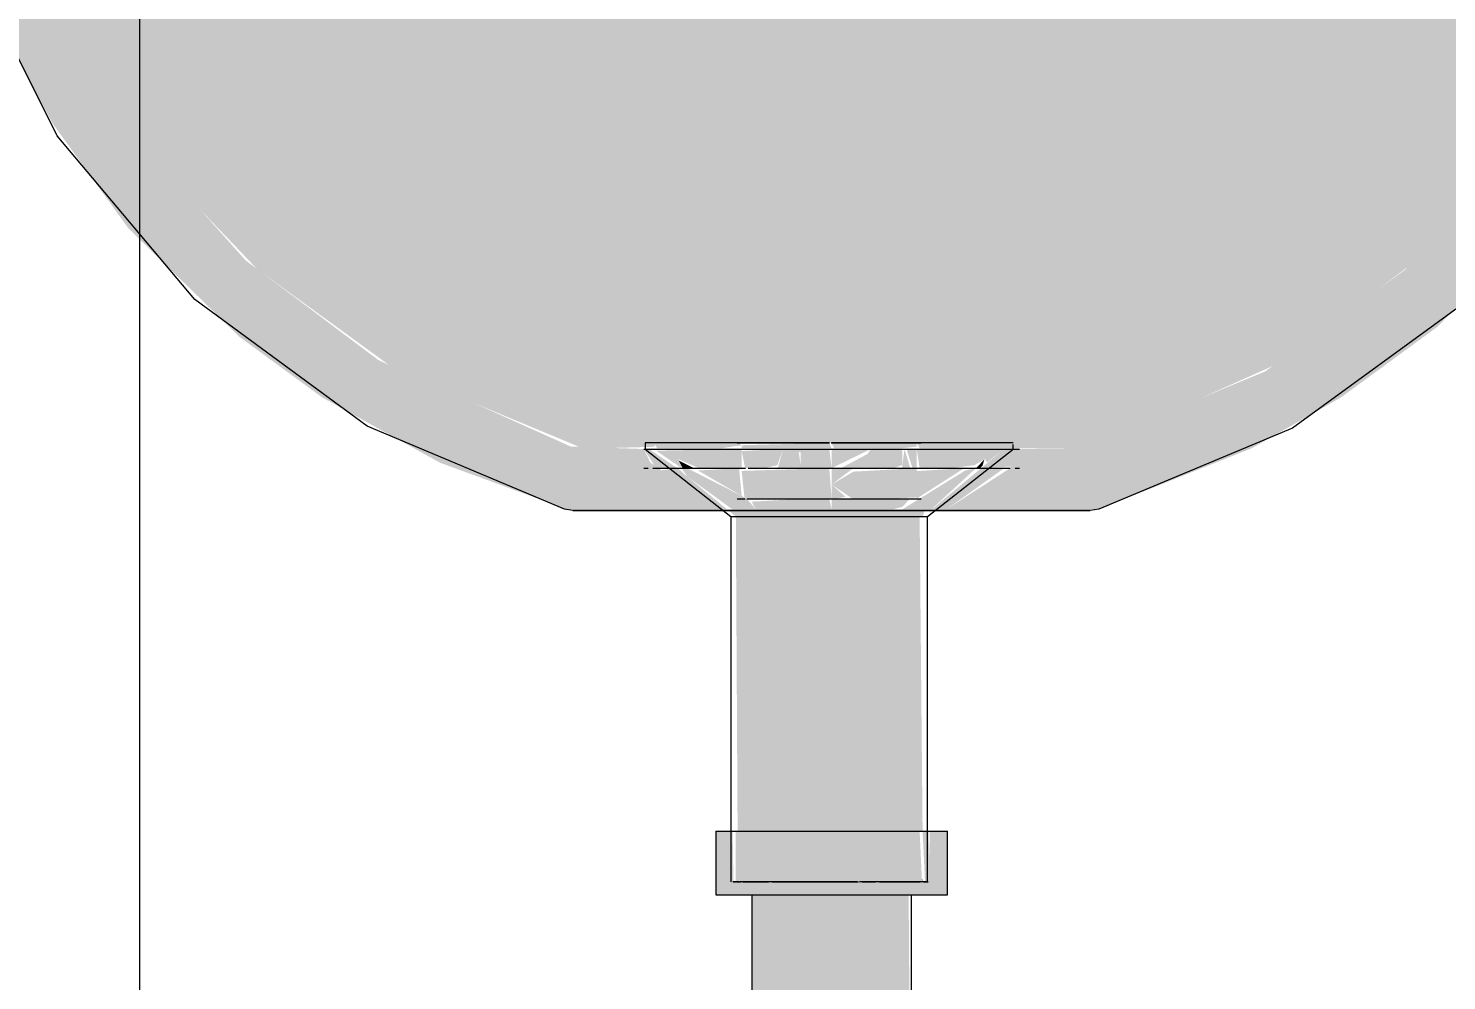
# Model space of a CAD drawing. Header units: metres. Extents: x 147 to 427, y -16 to 162.
# Drawn here: x 398.5367 to 398.7678, y 0.5834 to 0.7385 of the extents above; entities that cross this region are included whole.
import ezdxf

# ---------------------------------------------------------------- set-up
doc = ezdxf.new("R2010")
doc.units = ezdxf.units.M
for name, color, linetype, lineweight in [('A-ANNO-DIMS', 7, 'Continuous', 5), ('A-ANNO-DIMS-50', 7, 'Continuous', 5), ('P-SANR-FIXT', 7, 'Continuous', 5)]:
    doc.layers.add(name, color=color, linetype=linetype, lineweight=lineweight)
doc.styles.add('Century Gothic_1', font='GOTHIC.TTF', dxfattribs={"height": 0.075})
doc.dimstyles.new('Setores_1_5', dxfattribs={"dimscale": 0.3048, "dimtxt": 0.078313, "dimasz": 0.520833, "dimexe": 0.393701, "dimexo": 0.246063, "dimgap": 0.287073, "dimtad": 1, "dimrnd": 0.01, "dimzin": 0, "dimdsep": 46, "dimtxsty": 'Century Gothic_1', "dimblk1": 'OBLIQUE', "dimblk2": 'OBLIQUE', "dimsah": 1, "dimcen": 0.09, "dimazin": 0, "dimtfac": 1, "dimtdec": 4, "dimtix": 1, "dimtmove": 0, "dimatfit": 3, "dimfxl": 1, "dimtvp": 1, "dimtolj": 1, "dimtzin": 0, "dimarcsym": 2})

# ---------------------------------------------------------------- blocks, each defined once
blk = doc.blocks.new('USO_ESG_Cuba lavatório redonda - Uso geral-3627488-HH')
at = {"layer": 'P-SANR-FIXT', "true_color": 0xf4f2f0, "transparency": 33554598}
for points in [[(-154.55572, 0.67012), (-154.54694, 0.67037), (-154.54661, 0.671), (-154.51802, 0.671), (-154.51802, 0.78669), (-154.6562, 0.78669), (-154.65365, 0.76625), (-154.6449, 0.7425), (-154.63077, 0.71932), (-154.61163, 0.69931), (-154.58873, 0.68266), (-154.55858, 0.67012), (-154.55678, 0.67012)], [(-154.4896, 0.67012), (-154.47617, 0.67012), (-154.44456, 0.68422), (-154.42212, 0.70118), (-154.40451, 0.72057), (-154.3911, 0.74263), (-154.38185, 0.7694), (-154.37985, 0.78669), (-154.51802, 0.78669), (-154.51802, 0.671), (-154.48988, 0.671), (-154.48988, 0.67012)], [(-154.54726, 0.66019), (-154.53676, 0.66019), (-154.54758, 0.66783), (-154.54862, 0.67), (-154.56053, 0.67041), (-154.59181, 0.68445), (-154.61349, 0.70071), (-154.63213, 0.72155), (-154.64494, 0.74263), (-154.6542, 0.7694), (-154.6562, 0.78556), (-154.66603, 0.78556), (-154.66273, 0.7715), (-154.65937, 0.76558), (-154.65794, 0.76139), (-154.65739, 0.75111), (-154.65735, 0.74591), (-154.6449, 0.72295), (-154.63258, 0.70591), (-154.61448, 0.68825), (-154.60105, 0.67842), (-154.5818, 0.66776), (-154.56113, 0.66019), (-154.54775, 0.66019)], [(-154.49929, 0.66019), (-154.4745, 0.66019), (-154.44958, 0.67012), (-154.435, 0.67842), (-154.41928, 0.68993), (-154.40039, 0.70963), (-154.38771, 0.72859), (-154.37865, 0.746), (-154.37002, 0.78556), (-154.37998, 0.78556), (-154.3824, 0.76625), (-154.3927, 0.73996), (-154.40527, 0.71932), (-154.42467, 0.69912), (-154.44734, 0.68266), (-154.47747, 0.67012), (-154.48742, 0.67), (-154.48892, 0.66689), (-154.49626, 0.66215)], [(-154.53603, 0.67012), (-154.53268, 0.67062), (-154.5332, 0.671), (-154.54694, 0.671), (-154.54645, 0.67012), (-154.53895, 0.67012)], [(-154.53268, 0.67012), (-154.51802, 0.67012), (-154.5184, 0.671), (-154.53268, 0.67062)], [(-154.50669, 0.67012), (-154.50416, 0.67038), (-154.50416, 0.671), (-154.51802, 0.67096), (-154.51761, 0.67012), (-154.50714, 0.67012)], [(-154.50077, 0.67012), (-154.48988, 0.67012), (-154.48988, 0.671), (-154.50416, 0.671), (-154.50368, 0.67012), (-154.50185, 0.67012)], [(-154.54567, 0.66689), (-154.54318, 0.66689), (-154.54775, 0.67), (-154.54862, 0.67), (-154.54661, 0.66689)], [(-154.53814, 0.66689), (-154.53268, 0.66689), (-154.5327, 0.67), (-154.54661, 0.66973), (-154.54245, 0.66689), (-154.54294, 0.66834), (-154.53966, 0.66689), (-154.5387, 0.66689)], [(-154.54045, 0.66689), (-154.54295, 0.66814), (-154.54229, 0.66689), (-154.54149, 0.66689)], [(-154.49848, 0.66689), (-154.49477, 0.66737), (-154.493, 0.6684), (-154.49271, 0.66779), (-154.48989, 0.67), (-154.50416, 0.67), (-154.50368, 0.66689), (-154.49914, 0.66689)], [(-154.49386, 0.66689), (-154.49346, 0.66724), (-154.4931, 0.66834), (-154.49448, 0.66689), (-154.49392, 0.66689)], [(-154.49366, 0.66689), (-154.48879, 0.66716), (-154.48742, 0.67), (-154.49006, 0.66986), (-154.49357, 0.66696)], [(-154.53676, 0.66019), (-154.53508, 0.66019), (-154.54318, 0.66689), (-154.54644, 0.66644), (-154.53895, 0.66161)], [(-154.53361, 0.66019), (-154.53034, 0.66019), (-154.53179, 0.66182), (-154.53268, 0.66238), (-154.54157, 0.66689), (-154.54239, 0.66672), (-154.54149, 0.66549), (-154.53421, 0.66019), (-154.53399, 0.66019)], [(-154.52965, 0.66182), (-154.51802, 0.66182), (-154.5184, 0.66689), (-154.53268, 0.66644), (-154.53223, 0.66212), (-154.53106, 0.66182), (-154.5298, 0.66182)], [(-154.51114, 0.66182), (-154.50416, 0.66212), (-154.50416, 0.66689), (-154.51448, 0.66632), (-154.51802, 0.66422), (-154.51448, 0.66182), (-154.51162, 0.66182)], [(-154.50176, 0.66019), (-154.49448, 0.66689), (-154.49626, 0.6665), (-154.50648, 0.66019), (-154.50184, 0.66019)], [(-154.49929, 0.66019), (-154.48989, 0.66689), (-154.49383, 0.66674), (-154.50169, 0.66019), (-154.4999, 0.66019)]]:
    blk.add_hatch(color=7, dxfattribs=at).paths.add_polyline_path(points)
h = blk.add_hatch(color=7, dxfattribs=at)
h.paths.add_polyline_path([(-154.52594, 0.67), (-154.52306, 0.66738), (-154.5234, 0.66957), (-154.52567, 0.66995)])
h.paths.add_polyline_path([(-154.52891, 0.66689), (-154.52685, 0.66738), (-154.52594, 0.67), (-154.53268, 0.66968), (-154.53211, 0.66689), (-154.52961, 0.66689)])
h = blk.add_hatch(color=7, dxfattribs=at)
h.paths.add_polyline_path([(-154.52594, 0.67), (-154.52306, 0.66945), (-154.52306, 0.66738), (-154.52567, 0.66975)])
h.paths.add_polyline_path([(-154.5227, 0.66689), (-154.51802, 0.66689), (-154.5184, 0.67), (-154.52594, 0.67), (-154.52678, 0.66689), (-154.5228, 0.66689)])
h = blk.add_hatch(color=7, dxfattribs=at)
h.paths.add_polyline_path([(-154.51802, 0.66689), (-154.51162, 0.67), (-154.51802, 0.67), (-154.51802, 0.66783)])
h.paths.add_polyline_path([(-154.50655, 0.66689), (-154.50519, 0.66689), (-154.50615, 0.67), (-154.50648, 0.66742)])
h.paths.add_polyline_path([(-154.49379, 0.66689), (-154.49351, 0.66711), (-154.49374, 0.66693)])
h = blk.add_hatch(color=7, dxfattribs=at)
h.paths.add_polyline_path([(-154.50789, 0.66689), (-154.50648, 0.66742), (-154.50648, 0.67), (-154.51162, 0.67), (-154.51218, 0.66918), (-154.51651, 0.66689), (-154.50857, 0.66689)])
h.paths.add_polyline_path([(-154.50416, 0.66689), (-154.50416, 0.67), (-154.50582, 0.67), (-154.50484, 0.66689)])
h = blk.add_hatch(color=7, dxfattribs=at)
h.paths.add_polyline_path([(-154.53034, 0.66019), (-154.51802, 0.66019), (-154.5184, 0.66182), (-154.5238, 0.66182), (-154.52391, 0.66182), (-154.53106, 0.66143)])
h.paths.add_polyline_path([(-154.53268, 0.66238), (-154.5331, 0.66689), (-154.53979, 0.6665), (-154.53284, 0.66248)])
h.paths.add_polyline_path([(-154.5421, 0.66599), (-154.54305, 0.66689), (-154.54305, 0.66679), (-154.54211, 0.66601)])
h = blk.add_hatch(color=7, dxfattribs=at)
h.paths.add_polyline_path([(-154.50794, 0.66019), (-154.50648, 0.66058), (-154.50536, 0.66182), (-154.51802, 0.66182), (-154.51802, 0.66019), (-154.50856, 0.66019)])
h.paths.add_polyline_path([(-154.50416, 0.66193), (-154.49639, 0.66689), (-154.50416, 0.6664), (-154.50416, 0.66195)])
h = blk.add_hatch(color=7, dxfattribs=at)
h.paths.add_polyline_path([(-154.51802, 0.66422), (-154.51448, 0.66689), (-154.51802, 0.66689)])
h.paths.add_polyline_path([(-154.51802, 0.66182), (-154.51574, 0.6622), (-154.51802, 0.66422)])
at = {"layer": 'P-SANR-FIXT', "true_color": 0xf4f4f4, "transparency": 33554598}
for points in [[(-154.50648, 0.659), (-154.5032, 0.659), (-154.50286, 0.66), (-154.53484, 0.66), (-154.53361, 0.659), (-154.50714, 0.659)], [(-154.50849, 0.60779), (-154.5032, 0.60779), (-154.50368, 0.659), (-154.53363, 0.659), (-154.53334, 0.60779), (-154.50881, 0.60779)], [(-154.50329, 0.5995), (-154.5032, 0.59956), (-154.50329, 0.60013)]]:
    blk.add_hatch(color=7, dxfattribs=at).paths.add_polyline_path(points)
at = {"layer": 'P-SANR-FIXT', "color": 253, "true_color": 0x9e9d9c}
for p, q in [((-154.54842, 0.671), (-154.54842, 0.67)), ((-154.54696, 0.671), (-154.54838, 0.671)), ((-154.54694, 0.671), (-154.54838, 0.671)), ((-154.5184, 0.671), (-154.54694, 0.671)), ((-154.48842, 0.671), (-154.518, 0.671)), ((-154.48842, 0.671), (-154.48987, 0.671)), ((-154.48842, 0.67), (-154.48842, 0.67072)), ((-154.54862, 0.67), (-154.53619, 0.67)), ((-154.54842, 0.67), (-154.53594, 0.66019)), ((-154.54842, 0.67), (-154.54694, 0.67)), ((-154.54694, 0.67), (-154.5184, 0.67)), ((-154.53596, 0.67), (-154.51802, 0.67)), ((-154.51802, 0.67), (-154.50272, 0.67)), ((-154.518, 0.67), (-154.48988, 0.67)), ((-154.50272, 0.67), (-154.48742, 0.67)), ((-154.5009, 0.66019), (-154.48842, 0.67)), ((-154.48981, 0.67), (-154.48842, 0.67)), ((-154.4898, 0.67), (-154.48842, 0.67)), ((-154.54862, 0.66689), (-154.54792, 0.66689)), ((-154.54713, 0.66689), (-154.53207, 0.66689)), ((-154.54713, 0.66689), (-154.54431, 0.66689)), ((-154.53163, 0.66689), (-154.51802, 0.66689)), ((-154.51802, 0.66689), (-154.48892, 0.66689)), ((-154.4924, 0.66689), (-154.48892, 0.66689)), ((-154.48813, 0.66689), (-154.48742, 0.66689)), ((-154.48813, 0.66689), (-154.48742, 0.66689)), ((-154.53484, 0.66), (-154.53583, 0.66)), ((-154.49959, 0.66), (-154.50199, 0.66))]:
    blk.add_line(p, q, dxfattribs=at)
at = {"layer": 'P-SANR-FIXT', "color": 254, "true_color": 0xd5d5d5}
for p, q in [((-154.53607, 0.671), (-154.54695, 0.671)), ((-154.53302, 0.671), (-154.53604, 0.671)), ((-154.53342, 0.671), (-154.53268, 0.671)), ((-154.53265, 0.671), (-154.51845, 0.671)), ((-154.53179, 0.671), (-154.51834, 0.671)), ((-154.51807, 0.671), (-154.50342, 0.671)), ((-154.51795, 0.671), (-154.50416, 0.671)), ((-154.5008, 0.671), (-154.50382, 0.671)), ((-154.48989, 0.671), (-154.50075, 0.671)), ((-154.54159, 0.66689), (-154.53955, 0.66689)), ((-154.53885, 0.66689), (-154.53443, 0.66689)), ((-154.53341, 0.66689), (-154.53283, 0.66689)), ((-154.50334, 0.66689), (-154.49446, 0.66689)), ((-154.53065, 0.66182), (-154.53185, 0.66182)), ((-154.53037, 0.66182), (-154.53147, 0.66182)), ((-154.50624, 0.66182), (-154.53033, 0.66182)), ((-154.52306, 0.66182), (-154.53008, 0.66182)), ((-154.50594, 0.66182), (-154.52306, 0.66182)), ((-154.50524, 0.66182), (-154.50611, 0.66182)), ((-154.50425, 0.66182), (-154.50579, 0.66182)), ((-154.50396, 0.66182), (-154.50505, 0.66182)), ((-154.53406, 0.659), (-154.53201, 0.659)), ((-154.53193, 0.659), (-154.53038, 0.659)), ((-154.53023, 0.659), (-154.52844, 0.659)), ((-154.52835, 0.659), (-154.51116, 0.659)), ((-154.51112, 0.659), (-154.50374, 0.659)), ((-154.52883, 0.5995), (-154.53118, 0.5995)), ((-154.5273, 0.5995), (-154.52813, 0.5995)), ((-154.51455, 0.5995), (-154.52069, 0.5995)), ((-154.50408, 0.5995), (-154.50919, 0.5995))]:
    blk.add_line(p, q, dxfattribs=at)
at = {"layer": 'P-SANR-FIXT', "color": 254, "true_color": 0xe9e9e9}
for p, q in [((-154.52788, 0.671), (-154.53207, 0.671)), ((-154.51844, 0.671), (-154.52767, 0.671)), ((-154.5093, 0.671), (-154.518, 0.671)), ((-154.50559, 0.671), (-154.50913, 0.671)), ((-154.50382, 0.671), (-154.50528, 0.671)), ((-154.5471, 0.67), (-154.54396, 0.67)), ((-154.54695, 0.67), (-154.54486, 0.67)), ((-154.54454, 0.67), (-154.54139, 0.67)), ((-154.54363, 0.67), (-154.54037, 0.67)), ((-154.5411, 0.67), (-154.53607, 0.67)), ((-154.53966, 0.67), (-154.53272, 0.67)), ((-154.53604, 0.67), (-154.53302, 0.67)), ((-154.50371, 0.67), (-154.49568, 0.67)), ((-154.50346, 0.67), (-154.5008, 0.67)), ((-154.50075, 0.67), (-154.4946, 0.67)), ((-154.49518, 0.67), (-154.48964, 0.67)), ((-154.49414, 0.67), (-154.48989, 0.67)), ((-154.53163, 0.66689), (-154.52724, 0.66689)), ((-154.52546, 0.66689), (-154.51878, 0.66689)), ((-154.51866, 0.66689), (-154.51802, 0.66689)), ((-154.51729, 0.66689), (-154.51123, 0.66689)), ((-154.51116, 0.66689), (-154.51026, 0.66689)), ((-154.5081, 0.66689), (-154.50476, 0.66689)), ((-154.50442, 0.66689), (-154.50377, 0.66689)), ((-154.53318, 0.5995), (-154.53414, 0.5995)), ((-154.53212, 0.5995), (-154.53256, 0.5995)), ((-154.53128, 0.5995), (-154.5318, 0.5995)), ((-154.52421, 0.5995), (-154.52718, 0.5995)), ((-154.52137, 0.5995), (-154.52337, 0.5995)), ((-154.51388, 0.5995), (-154.51455, 0.5995)), ((-154.51133, 0.5995), (-154.51334, 0.5995)), ((-154.50919, 0.5995), (-154.51048, 0.5995))]:
    blk.add_line(p, q, dxfattribs=at)
at = {"layer": 'P-SANR-FIXT', "color": 7, "true_color": 0xf0f0f0}
for p, q in [((-154.53207, 0.67), (-154.5303, 0.67)), ((-154.53175, 0.67), (-154.52994, 0.67)), ((-154.52968, 0.67), (-154.52812, 0.67)), ((-154.52931, 0.67), (-154.52773, 0.67)), ((-154.52767, 0.67), (-154.52589, 0.67)), ((-154.52727, 0.67), (-154.52594, 0.67)), ((-154.52564, 0.67), (-154.52361, 0.67)), ((-154.52526, 0.67), (-154.52333, 0.67)), ((-154.52336, 0.67), (-154.52066, 0.67)), ((-154.5231, 0.67), (-154.52054, 0.67)), ((-154.52032, 0.67), (-154.51844, 0.67)), ((-154.52023, 0.67), (-154.5184, 0.67)), ((-154.51733, 0.67), (-154.51476, 0.67)), ((-154.51727, 0.67), (-154.51455, 0.67)), ((-154.51445, 0.67), (-154.5119, 0.67)), ((-154.51422, 0.67), (-154.51154, 0.67)), ((-154.51159, 0.67), (-154.5101, 0.67)), ((-154.51122, 0.67), (-154.50951, 0.67)), ((-154.50956, 0.67), (-154.50798, 0.67)), ((-154.50913, 0.67), (-154.50759, 0.67)), ((-154.50773, 0.67), (-154.50605, 0.67)), ((-154.50735, 0.67), (-154.50572, 0.67)), ((-154.50572, 0.67), (-154.50409, 0.67)), ((-154.5054, 0.67), (-154.50382, 0.67))]:
    blk.add_line(p, q, dxfattribs=at)
at = {"layer": 'P-SANR-FIXT', "color": 254, "true_color": 0xd5d4d3}
for p, q in [((-154.54365, 0.66689), (-154.54159, 0.66689)), ((-154.49446, 0.66689), (-154.49271, 0.66689)), ((-154.53268, 0.66182), (-154.53342, 0.66182)), ((-154.53213, 0.66182), (-154.53268, 0.66182)), ((-154.50345, 0.66182), (-154.50396, 0.66182)), ((-154.53303, 0.66), (-154.53484, 0.66)), ((-154.53106, 0.66), (-154.53254, 0.66)), ((-154.52304, 0.66), (-154.53023, 0.66)), ((-154.51802, 0.66), (-154.5228, 0.66)), ((-154.51325, 0.66), (-154.51802, 0.66)), ((-154.50808, 0.66), (-154.51311, 0.66)), ((-154.50547, 0.66), (-154.50758, 0.66)), ((-154.50335, 0.66), (-154.50499, 0.66))]:
    blk.add_line(p, q, dxfattribs=at)
at = {"layer": 'P-SANR-FIXT', "color": 254, "true_color": 0xe9e7e6}
blk.add_line((-154.53172, 0.66182), (-154.53179, 0.66182), dxfattribs=at)
at = {"layer": 'P-SANR-FIXT'}
for p, q in [((-154.56017, 0.66), (-154.56155, 0.66019)), ((-154.51802, 0.66), (-154.53646, 0.66)), ((-154.53594, 0.66019), (-154.53442, 0.659)), ((-154.53442, 0.659), (-154.53442, 0.60779)), ((-154.53442, 0.659), (-154.53363, 0.659)), ((-154.53363, 0.659), (-154.50242, 0.659)), ((-154.49959, 0.66), (-154.51802, 0.66)), ((-154.50242, 0.659), (-154.5009, 0.66019)), ((-154.50242, 0.60779), (-154.50242, 0.659)), ((-154.4745, 0.66019), (-154.47588, 0.66))]:
    blk.add_line(p, q, dxfattribs=at)
at = {"layer": 'P-SANR-FIXT', "color": 253, "true_color": 0x9e9e9e}
for p, q in [((-154.53314, 0.66), (-154.53499, 0.66)), ((-154.53106, 0.66), (-154.53266, 0.66)), ((-154.52305, 0.66), (-154.5303, 0.66)), ((-154.51802, 0.66), (-154.5228, 0.66)), ((-154.51325, 0.66), (-154.51802, 0.66)), ((-154.50881, 0.66), (-154.5131, 0.66)), ((-154.50802, 0.66), (-154.50881, 0.66)), ((-154.50542, 0.66), (-154.5075, 0.66)), ((-154.50323, 0.66), (-154.50499, 0.66)), ((-154.50206, 0.66), (-154.50219, 0.66)), ((-154.53442, 0.60779), (-154.53442, 0.5995)), ((-154.50242, 0.5995), (-154.50242, 0.60779)), ((-154.53315, 0.5995), (-154.53363, 0.5995)), ((-154.5324, 0.5995), (-154.53298, 0.5995)), ((-154.514, 0.5995), (-154.53217, 0.5995)), ((-154.50448, 0.5995), (-154.51346, 0.5995)), ((-154.50259, 0.5995), (-154.50416, 0.5995))]:
    blk.add_line(p, q, dxfattribs=at)
at = {"layer": 'P-SANR-FIXT', "flags": 128}
for points in [[(-154.56155, 0.66019), (-154.59369, 0.6737), (-154.62176, 0.69437), (-154.64422, 0.72103), (-154.65979, 0.75222), (-154.66755, 0.78556)], [(-154.36849, 0.78556), (-154.37647, 0.75163), (-154.39218, 0.72051), (-154.41475, 0.69393), (-154.44291, 0.67339), (-154.4745, 0.66019)], [(-154.53646, 0.66), (-154.55066, 0.66), (-154.55894, 0.66), (-154.56017, 0.66)], [(-154.56017, 0.66), (-154.5561, 0.66), (-154.54469, 0.66), (-154.52813, 0.66), (-154.51802, 0.66)], [(-154.51802, 0.66), (-154.49996, 0.66), (-154.48539, 0.66), (-154.47711, 0.66), (-154.47588, 0.66)], [(-154.47588, 0.66), (-154.47995, 0.66), (-154.49136, 0.66), (-154.49959, 0.66)]]:
    blk.add_lwpolyline(points, dxfattribs=at)
blk = doc.blocks.new('USO_ESG_Sifão de Uso Geral - Sifão para lavatório-3627490-HH')
at = {"layer": 'P-SANR-FIXT', "true_color": 0xf4f4f4, "transparency": 33554598}
for points in [[(-154.50368, 0.59741), (-154.49914, 0.59741), (-154.49914, 0.60779), (-154.50202, 0.60779), (-154.50222, 0.5995), (-154.53402, 0.5995), (-154.53415, 0.60779), (-154.53691, 0.60779), (-154.53691, 0.59741), (-154.50392, 0.59741)], [(-154.51957, 0.5995), (-154.50329, 0.5995), (-154.50368, 0.60779), (-154.53363, 0.60779), (-154.53363, 0.5995), (-154.52069, 0.5995)], [(-154.50866, 0.53512), (-154.50502, 0.53512), (-154.50547, 0.59741), (-154.53102, 0.59741), (-154.53058, 0.53512), (-154.50883, 0.53512)]]:
    blk.add_hatch(color=7, dxfattribs=at).paths.add_polyline_path(points)
h = blk.add_hatch(color=7, dxfattribs=at)
h.paths.add_polyline_path([(-154.50222, 0.5995), (-154.50202, 0.5995), (-154.50222, 0.60779), (-154.5032, 0.60779), (-154.5028, 0.5995)])
h.paths.add_polyline_path([(-154.53387, 0.5995), (-154.53363, 0.5995), (-154.53402, 0.5995)])
at = {"layer": 'P-SANR-FIXT'}
for p, q in [((-154.53691, 0.60779), (-154.53691, 0.59741)), ((-154.53691, 0.60779), (-154.49914, 0.60779)), ((-154.49914, 0.59741), (-154.49914, 0.60779)), ((-154.53691, 0.59741), (-154.49914, 0.59741)), ((-154.53102, 0.59741), (-154.53102, 0.53512)), ((-154.50502, 0.53512), (-154.50502, 0.59741))]:
    blk.add_line(p, q, dxfattribs=at)
at = {"layer": 'P-SANR-FIXT', "color": 253, "true_color": 0x9e9e9e}
for p, q in [((-154.53691, 0.60779), (-154.53548, 0.60779)), ((-154.53118, 0.60779), (-154.52828, 0.60779)), ((-154.5217, 0.60779), (-154.51802, 0.60779)), ((-154.51802, 0.60779), (-154.51546, 0.60779)), ((-154.51049, 0.60779), (-154.50467, 0.60779)), ((-154.50304, 0.60779), (-154.50202, 0.60779)), ((-154.50238, 0.60779), (-154.50202, 0.60779)), ((-154.50057, 0.60779), (-154.49914, 0.60779)), ((-154.53118, 0.5995), (-154.52828, 0.5995)), ((-154.5217, 0.5995), (-154.51546, 0.5995)), ((-154.51021, 0.5995), (-154.50467, 0.5995)), ((-154.50304, 0.5995), (-154.50227, 0.5995)), ((-154.50203, 0.5995), (-154.50202, 0.5995)), ((-154.50203, 0.5995), (-154.50202, 0.5995)), ((-154.53691, 0.59741), (-154.53138, 0.59741)), ((-154.53102, 0.59741), (-154.52472, 0.59741)), ((-154.52452, 0.59741), (-154.52139, 0.59741)), ((-154.52136, 0.59741), (-154.51468, 0.59741)), ((-154.51466, 0.59741), (-154.51152, 0.59741)), ((-154.51133, 0.59741), (-154.50502, 0.59741)), ((-154.50467, 0.59741), (-154.49914, 0.59741))]:
    blk.add_line(p, q, dxfattribs=at)
at = {"layer": 'P-SANR-FIXT', "color": 254, "true_color": 0xe9e9e9}
for p, q in [((-154.53373, 0.60779), (-154.53194, 0.60779)), ((-154.53192, 0.60779), (-154.53018, 0.60779)), ((-154.52968, 0.60779), (-154.52852, 0.60779)), ((-154.52815, 0.60779), (-154.52706, 0.60779)), ((-154.52525, 0.60779), (-154.52307, 0.60779)), ((-154.52261, 0.60779), (-154.52171, 0.60779)), ((-154.52115, 0.60779), (-154.51974, 0.60779)), ((-154.51926, 0.60779), (-154.51635, 0.60779)), ((-154.51588, 0.60779), (-154.5149, 0.60779)), ((-154.51434, 0.60779), (-154.51302, 0.60779)), ((-154.51267, 0.60779), (-154.5108, 0.60779)), ((-154.51025, 0.60779), (-154.50828, 0.60779)), ((-154.50753, 0.60779), (-154.50636, 0.60779)), ((-154.50589, 0.60779), (-154.50467, 0.60779))]:
    blk.add_line(p, q, dxfattribs=at)
at = {"layer": 'P-SANR-FIXT', "color": 254, "true_color": 0xd5d5d5}
for p, q in [((-154.53367, 0.60779), (-154.5328, 0.60779)), ((-154.53367, 0.60779), (-154.5328, 0.60779)), ((-154.53248, 0.60779), (-154.53118, 0.60779)), ((-154.53248, 0.60779), (-154.53038, 0.60779)), ((-154.52934, 0.60779), (-154.52828, 0.60779)), ((-154.52794, 0.60779), (-154.52638, 0.60779)), ((-154.52786, 0.60779), (-154.52638, 0.60779)), ((-154.52518, 0.60779), (-154.52304, 0.60779)), ((-154.52518, 0.60779), (-154.52304, 0.60779)), ((-154.52259, 0.60779), (-154.52176, 0.60779)), ((-154.52259, 0.60779), (-154.51973, 0.60779)), ((-154.51926, 0.60779), (-154.51635, 0.60779)), ((-154.51588, 0.60779), (-154.51304, 0.60779)), ((-154.51546, 0.60779), (-154.51304, 0.60779)), ((-154.5127, 0.60779), (-154.51087, 0.60779)), ((-154.5127, 0.60779), (-154.51087, 0.60779)), ((-154.51034, 0.60779), (-154.50847, 0.60779)), ((-154.50777, 0.60779), (-154.50671, 0.60779)), ((-154.50571, 0.60779), (-154.50357, 0.60779)), ((-154.50467, 0.60779), (-154.50357, 0.60779)), ((-154.50208, 0.60779), (-154.50091, 0.60779)), ((-154.53399, 0.5995), (-154.53367, 0.5995)), ((-154.53399, 0.5995), (-154.53367, 0.5995)), ((-154.5335, 0.5995), (-154.5328, 0.5995)), ((-154.5335, 0.5995), (-154.5328, 0.5995)), ((-154.53248, 0.5995), (-154.53162, 0.5995)), ((-154.53248, 0.5995), (-154.52992, 0.5995)), ((-154.52934, 0.5995), (-154.52828, 0.5995)), ((-154.52769, 0.5995), (-154.52176, 0.5995)), ((-154.52769, 0.5995), (-154.51363, 0.5995)), ((-154.51546, 0.5995), (-154.51363, 0.5995)), ((-154.51304, 0.5995), (-154.51087, 0.5995)), ((-154.51304, 0.5995), (-154.51087, 0.5995)), ((-154.51021, 0.5995), (-154.50671, 0.5995)), ((-154.50629, 0.5995), (-154.50357, 0.5995)), ((-154.50467, 0.5995), (-154.50357, 0.5995)), ((-154.53102, 0.59741), (-154.52722, 0.59741)), ((-154.53074, 0.59741), (-154.52525, 0.59741)), ((-154.52722, 0.59741), (-154.52472, 0.59741)), ((-154.52507, 0.59741), (-154.52174, 0.59741)), ((-154.52452, 0.59741), (-154.52139, 0.59741)), ((-154.52171, 0.59741), (-154.51802, 0.59741)), ((-154.52136, 0.59741), (-154.51468, 0.59741)), ((-154.51802, 0.59741), (-154.51434, 0.59741)), ((-154.51466, 0.59741), (-154.51152, 0.59741)), ((-154.51431, 0.59741), (-154.51098, 0.59741)), ((-154.51133, 0.59741), (-154.50547, 0.59741)), ((-154.5108, 0.59741), (-154.50531, 0.59741)), ((-154.50547, 0.59741), (-154.50502, 0.59741))]:
    blk.add_line(p, q, dxfattribs=at)
blk = doc.blocks.new('DIMBLOCK145-HH')
at = {"layer": 'A-ANNO-DIMS-50', "lineweight": 25}
for p, q in [((398.55488, 1.8), (398.4755, 1.87938)), ((398.55488, 1.8), (398.63425, 1.72063)), ((398.55488, 0), (398.4755, 0.07938)), ((398.55488, 0), (398.63425, -0.07938))]:
    blk.add_line(p, q, dxfattribs=at)
at = {"layer": 'A-ANNO-DIMS-50'}
for p, q in [((398.55488, 1.8), (398.43488, 1.8)), ((398.55488, 0), (398.55488, 1.8)), ((398.55488, 1.8), (398.68906, 1.8)), ((398.55488, 0), (398.51762, 0)), ((398.55488, 0), (398.67488, 0))]:
    blk.add_line(p, q, dxfattribs=at)
at = {"layer": 'A-ANNO-DIMS-50', "color": 0, "insert": (398.37124, 0.73467), "char_height": 0.075, "width": 0.3967839, "attachment_point": 1, "rotation": 90, "line_spacing_factor": 0.984502, "style": 'Century Gothic_1'}
blk.add_mtext('1,80 m', dxfattribs=at)
blk = doc.blocks.new('_Oblique')
at = {"color": 0, "linetype": 'ByBlock', "lineweight": -2}
blk.add_line((-0.5, -0.5), (0.5, 0.5), dxfattribs=at)

msp = doc.modelspace()

# ---------------------------------------------------------------- block references
at = {"layer": 'P-SANR-FIXT', "color": 254, "true_color": 0xd5d4d3}
msp.add_blockref('USO_ESG_Cuba lavatório redonda - Uso geral-3627488-HH', (553.1856, 0), dxfattribs=at)
at = {"layer": 'P-SANR-FIXT', "color": 253, "true_color": 0x9e9e9e}
msp.add_blockref('USO_ESG_Sifão de Uso Geral - Sifão para lavatório-3627490-HH', (553.1856, 0), dxfattribs=at)

# ---------------------------------------------------------------- dimensions: what is measured, and where the dimension line sits
at = {"layer": 'A-ANNO-DIMS'}
dim = msp.add_linear_dim(base=(398.55488, 1.8), p1=(398.44262, 0), p2=(398.76406, 1.8), angle=90, dimstyle='Setores_1_5', override={"dimpost": '<>', "dimfxl": 1.828475}, dxfattribs=at)
dim.commit()
dim.dimension.update_dxf_attribs({"geometry": 'DIMBLOCK145-HH', "text_midpoint": (398.42799, 0.9)})

doc.saveas('drawing.dxf')
